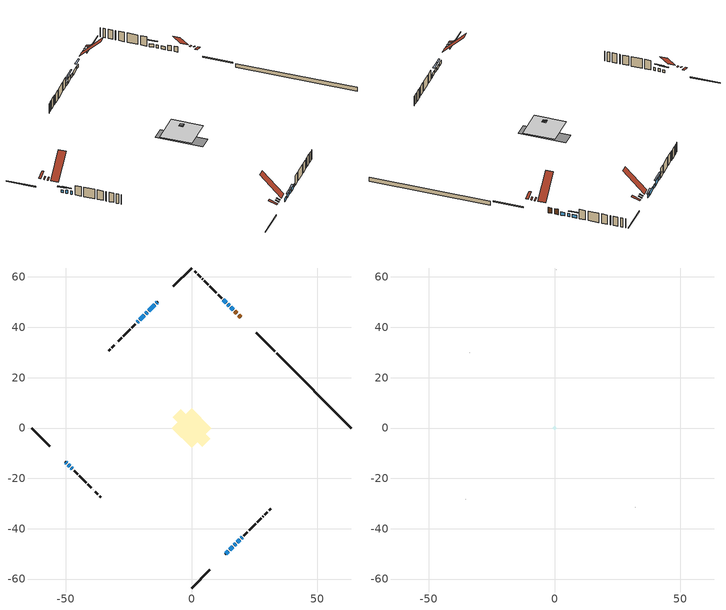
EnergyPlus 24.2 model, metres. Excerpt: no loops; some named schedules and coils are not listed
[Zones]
conditioned space
 floor outside (Floor1 construction): -0.61,0 0,0.61 0.61,0 0,-0.61 z0.3
 floor outside (Floor2 construction): -0.71,0 0,0.71 0.71,0 0,-0.71 z0.3
 floor adiabatic (AdiabaticFloorConstruction): -7.82,0 0,7.82 7.82,0 0,-7.82 z1.52
 floor foundation (Slab1 construction): -7.44,4.19 -4.19,7.44 7.44,-4.19 4.19,-7.44 z-1.22
 wall outside (RimJoist1 construction): 0,-63.54 7.33,-56.2 / -63.54,0 -56.2,-7.33 / 0,63.54 -7.33,56.2 / 33.14,30.4 25.81,37.73 z0.3:0.6
 wall outside (AdiabaticWallConstruction 1): 19.64,43.9 18.72,44.82 / 18.07,45.47 17.24,46.3 z0.3:2.33
 wall outside (AdiabaticWallConstruction): 13.5,-50.04 14.55,-48.98 / 16.58,46.96 15.56,47.98 / -14.64,48.89 -16.96,46.58 / -17.61,45.92 -18.13,45.41 / 18.14,-45.4 19.14,-44.4 / -47.72,-15.82 -47.28,-16.26 / 19.79,-43.74 20.06,-43.47 / 14.9,48.64 14.37,49.16 z0.3:1.52; -13.5,50.04 -13.99,49.55 z0.3:1.47; 15.21,-48.33 16.31,-47.23 z0.3:1.42; -50.04,-13.5 -49.55,-13.99 z0.3:1.27; -48.9,-14.64 -48.37,-15.17 / 16.96,-46.58 17.48,-46.05 / 13.72,49.82 12.67,50.86 z0.3:1.5; -18.78,44.76 -20.49,43.05 z0.3:1.95; -21.15,42.39 -21.6,41.94 z0.3:1.37
 wall outside (Wall1 construction): 20.72,-42.82 22.19,-41.35 / -46.62,-16.91 -45.15,-18.39 / -22.25,41.29 -23.72,39.81 / 12.02,51.52 10.55,52.99 z0.3:3.96
 wall outside (Wall2 construction): 22.85,-40.69 25.52,-38.02 / -44.5,-19.04 -41.82,-21.72 / -24.38,39.16 -27.05,36.48 / 9.89,53.65 7.21,56.32 z0.3:3.96
 wall outside (Wall3 construction): 26.18,-37.36 27.61,-35.93 / -41.17,-22.37 -39.74,-23.8 / -27.71,35.83 -29.14,34.4 / 6.56,56.98 5.13,58.41 z0.3:3.96
 wall outside (Wall4 construction): 28.26,-35.27 28.4,-35.13 / -39.08,-24.46 -38.94,-24.6 / -29.8,33.74 -29.94,33.6 / 4.47,59.07 4.33,59.21 z0.3:3.96
 wall outside (Wall6 construction): 29.06,-34.48 30.16,-33.38 / -38.28,-25.25 -37.19,-26.35 / -30.59,32.95 -31.69,31.85 / 3.68,59.86 2.58,60.96 z0.3:3.96
 wall outside (Wall7 construction): 30.82,-32.72 31.38,-32.16 / -36.53,-27.01 -35.97,-27.57 / -32.35,31.19 -32.91,30.63 / 1.92,61.62 1.36,62.18 z0.3:3.96
 wall foundation (FoundationWall1 construction): 63.54,0 33.8,29.74 z-1.22:0.3
 window (WindowConstruction 13): 13.5,-50.04 14.55,-48.99 z0.3:1.52
 window (WindowConstruction 3): -13.5,50.04 -13.99,49.55 z0.3:1.47
 window (WindowConstruction 4): 15.21,-48.33 16.3,-47.23 z0.3:1.42
 window (WindowConstruction 5): -50.04,-13.5 -49.55,-13.99 z0.3:1.27
 window (WindowConstruction 6): -48.89,-14.64 -48.37,-15.17 z0.3:1.49
 window (WindowConstruction 7): 16.58,46.96 15.56,47.98 z0.3:1.52
 window (WindowConstruction 8): -14.64,48.89 -16.96,46.58 z0.3:1.52
 window (WindowConstruction 9): -17.61,45.92 -18.13,45.41 z0.3:1.52
 window (WindowConstruction 10): 16.96,-46.58 17.48,-46.05 z0.3:1.49
 window (WindowConstruction 11): 18.14,-45.4 19.14,-44.4 z0.3:1.52
 window (WindowConstruction 12): -47.72,-15.82 -47.28,-16.26 z0.3:1.52
 window (WindowConstruction 14): 19.79,-43.74 20.06,-43.48 z0.3:1.52
 window (WindowConstruction 15): 14.9,48.64 14.37,49.16 z0.3:1.52
 window (WindowConstruction): 13.72,49.82 12.67,50.86 z0.3:1.49
 window (WindowConstruction 1): -18.78,44.76 -20.49,43.05 z0.3:1.95
 window (WindowConstruction 2): -21.15,42.39 -21.6,41.94 z0.3:1.37
 door (Door): 19.64,43.9 18.72,44.81 z0.3:2.33
 door (Door 1): 18.07,45.47 17.24,46.3 z0.3:2.33
 ceiling adiabatic (AdiabaticFloorConstruction): 0,-7.82 7.82,0 0,7.82 -7.82,0 z1.52
 roof outside (Roof1 construction): 8.55,-54.99,3.96 6.43,-52.87,4.96 5.87,-53.43,4.96 7.99,-55.55,3.96; -54.99,-8.55,3.96 -52.87,-6.43,4.96 -53.43,-5.87,4.96 -55.55,-7.99,3.96; -8.55,54.99,3.96 -6.43,52.87,4.96 -5.87,53.43,4.96 -7.99,55.55,3.96; 24.59,38.95,3.96 22.47,36.83,4.96 23.03,36.27,4.96 25.15,38.39,3.96
 roof outside (Roof4 construction): 12.85,-50.69,3.96 7.54,-45.39,11.46 5.66,-47.26,11.46 10.97,-52.57,3.96; -50.69,-12.85,3.96 -45.39,-7.54,11.46 -47.26,-5.66,11.46 -52.57,-10.97,3.96; -12.85,50.69,3.96 -7.54,45.39,11.46 -5.66,47.26,11.46 -10.97,52.57,3.96; 20.29,43.24,3.96 14.99,37.94,11.46 16.86,36.06,11.46 22.17,41.37,3.96
attic - vented
 floor to conditioned space (Floor3 construction Reversed): -0.82,0 0,0.82 0.82,0 0,-0.82 z3.96
 floor to conditioned space (Floor4 construction Reversed): -0.91,0 0,0.91 0.91,0 0,-0.91 z3.96
 wall outside (Wall9 construction): 32.03,-31.5 32.08,-31.46 / -35.31,-28.23 -35.26,-28.27 / -33.57,29.97 -33.61,29.93 / 0.7,62.83 0.66,62.88 z0.3:3.96
 roof outside (Roof2 construction): 9.42,-54.12,3.96 8.63,-53.32,4.42 8.41,-53.54,4.42 9.21,-54.33,3.96; -54.12,-9.42,3.96 -53.32,-8.63,4.42 -53.54,-8.41,4.42 -54.33,-9.21,3.96; -9.42,54.12,3.96 -8.63,53.32,4.42 -8.41,53.54,4.42 -9.21,54.33,3.96; 23.72,39.82,3.96 22.93,39.03,4.42 23.14,38.81,4.42 23.93,39.61,3.96
 roof outside (Roof3 construction): 10.31,-53.23,3.96 9.42,-52.34,4.38 9.19,-52.57,4.38 10.08,-53.46,3.96; -53.23,-10.31,3.96 -52.34,-9.42,4.38 -52.57,-9.19,4.38 -53.46,-10.08,3.96; -10.31,53.23,3.96 -9.42,52.34,4.38 -9.19,52.57,4.38 -10.08,53.46,3.96; 22.83,40.71,3.96 21.94,39.82,4.38 22.17,39.59,4.38 23.06,40.48,3.96
shading: -14.85,48.69 -12.64,50.9 -12.93,51.19 -15.14,48.98 z2.69; 17.17,-46.37 14.35,-49.19 14.64,-49.48 17.46,-46.66 z2.64; -48.69,-14.85 -50.9,-12.64 -51.19,-12.93 -48.98,-15.14 z2.49; -47.51,-16.03 -49.76,-13.78 -50.05,-14.07 -47.8,-16.32 z2.71; 18.35,-45.19 16.1,-47.44 16.39,-47.73 18.64,-45.48 z2.71; 11.81,51.73 14.58,48.96 14.87,49.25 12.1,52.02 z2.71; -21.35,42.19 -17.92,45.62 -18.21,45.91 -21.64,42.48 z3.17; -22.46,41.08 -20.28,43.25 -20.58,43.54 -22.75,41.37 z2.59
[Building]
Building 1: Terrain=Suburbs
[Site:Location]
Halifax Intl AP_NS: Latitude {deg}=44.88; Longitude {deg}=-63.51; Time Zone {hr}=-4; Elevation {m}=145; Keep Site Location Information=Yes
[Site:GroundTemperature:Shallow]
3.15511, 1.33576, 1.19006, 2.05344, 5.51939, 8.9692, 11.96, 13.8546, 14.0156, 12.4746, 9.56009, 6.2161
[Site:WaterMainsTemperature]
Calculation Method=Schedule; Temperature Schedule=mains temperature schedule
[Material] Roughness=Rough; Thermal Absorptance=0.9
Name | Thickness {m} | Conductivity {W/m-K} | Density {kg/m3} | Specific Heat {J/kg-K} | Solar Absorptance | Visible Absorptance
asphalt or fiberglass shingles | 0.00635 | 0.162714 | 1121.4 | 1465.45 | 0.4 | 0.4
ceiling loosefill ins | 0.0846667 | 0.0480833 | 16.02 | 1046.75 | 0.7 | 0.7
ceiling stud and cavity | 0.1397 | 0.112217 | 65.682 | 1177.47 | 0.7 | 0.7
ceiling stud and cavity 1 | 0.1397 | 0.116672 | 65.682 | 1177.47 | 0.7 | 0.7
concrete 4.0 in. | 0.1016 | 1.803125 | 2242.8 | 837.4 | 0.7 | 0.7
concrete 8.0 in. | 0.2032 | 1.803125 | 2242.8 | 837.4 | 0.7 | 0.7
door material | 0.04445 | 0.053851 | 512.64 | 1214.23 | 0.7 | 0.7
floor covering | 0.0127 | 0.0433444 | 54.468 | 1339.84 | 0.6 | 0.6
floor rigid ins | 0.103632 | 0.029427 | 32.04 | 1214.23 | 0.7 | 0.7
floor rigid ins 1; wall rigid ins 1 | 0.512978 | 0.029427 | 32.04 | 1214.23 | 0.7 | 0.7
floor stud and cavity | 0.1397 | 0.135806 | 92.3553 | 1139.71 | 0.7 | 0.7
floor stud and cavity 1 | 0.1397 | 0.161848 | 92.3553 | 1139.71 | 0.7 | 0.7
floor stud and cavity 2 | 0.1397 | 1.75129 | 37.0049 | 1207.88 | 0.7 | 0.7
furniture material conditioned space 1 | 0.1524 | 0.115458 | 640.8 | 1214.23 | 0.6 | 0.6
gypsum board | 0.0127 | 0.160291 | 801 | 837.4 | 0.6 | 0.6
osb sheathing 0.5 in. | 0.0127 | 0.115458 | 512.64 | 1214.23 | 0.7 | 0.7
osb sheathing 0.75 in. | 0.01905 | 0.115458 | 512.64 | 1214.23 | 0.7 | 0.7
osb sheathing 2.0 in. | 0.0508 | 0.115458 | 512.64 | 1214.23 | 0.7 | 0.7
rim joist stud and cavity | 0.0508 | 0.0302862 | 125.044 | 1163.47 | 0.6 | 0.6
roof rigid ins; wall rigid ins | 0.051816 | 0.029427 | 32.04 | 1214.23 | 0.7 | 0.7
roof stud and cavity | 0.2032 | 0.198356 | 78.34581 | 1123.46 | 0.7 | 0.7
roof stud and cavity 1 | 0.2032 | 0.187509 | 78.34581 | 1123.46 | 0.7 | 0.7
wall stud and cavity | 0.1397 | 0.217369 | 139.0536 | 1170.24 | 0.7 | 0.7
wall stud and cavity 1 | 0.1397 | 0.0767295 | 139.0536 | 1170.24 | 0.7 | 0.7
wall stud and cavity 2 | 0.1397 | 0.202915 | 139.0536 | 1170.24 | 0.7 | 0.7
wall stud and cavity 3 | 0.1397 | 0.0755603 | 139.0536 | 1170.24 | 0.7 | 0.7
wall stud and cavity 4 | 0.1397 | 0.0740096 | 139.0536 | 1170.24 | 0.7 | 0.7
wall stud and cavity 5 | 0.1397 | 0.0735976 | 139.0536 | 1170.24 | 0.7 | 0.7
wall stud and cavity 6 | 0.0889 | 6.9971 | 50.32683 | 1063.81 | 0.6 | 0.6
wall stud and cavity 7 | 0.0889 | 0.380278 | 52.3479 | 1209.89 | 0.7 | 0.7
wall stud and cavity 8 | 0.0889 | 0.391764 | 83.0341 | 1211.67 | 0.7 | 0.7
wood siding | 0.0254 | 0.102417 | 544.68 | 1172.36 | 0.4 | 0.4
wood siding 1 | 0.00254 | 0.102417 | 544.68 | 1172.36 | 0.4 | 0.4
wood siding 2; wood siding 3; wood siding 4 | 0.0254 | 0.102417 | 544.68 | 1172.36 | 0.7 | 0.7
[WindowMaterial:SimpleGlazingSystem]
Name | U-Factor {W/m2-K} | Solar Heat Gain Coefficient
WindowMaterial | 3.27848 | 0.52
WindowMaterial 1 | 3.28927 | 0.64
WindowMaterial 2 | 3.27223 | 0.49
WindowMaterial 3 | 3.276206 | 0.51
WindowMaterial 4 | 3.28813 | 0.58
WindowMaterial 5 | 3.2745 | 0.48
WindowMaterial 6 | 3.28699 | 0.58
WindowMaterial 7 | 3.27507 | 0.5
WindowMaterial 8 | 2.96903 | 0.62
WindowMaterial 9 | 3.09792 | 0.48
[Construction]
AdiabaticFloorConstruction: floor stud and cavity 2, floor rigid ins 1, osb sheathing 0.75 in., floor covering
AdiabaticWallConstruction: wood siding 3, wall rigid ins 1, wall stud and cavity 7, gypsum board
AdiabaticWallConstruction 1: wood siding 4, wall rigid ins 1, wall stud and cavity 7, gypsum board
Door; Door 1: door material
Floor1 construction: floor stud and cavity, floor rigid ins, osb sheathing 0.75 in., floor covering
Floor2 construction: floor stud and cavity 1, floor rigid ins, osb sheathing 0.75 in., floor covering
Floor3 construction Reversed: gypsum board, ceiling stud and cavity, ceiling loosefill ins
Floor4 construction Reversed: gypsum board, ceiling stud and cavity 1, ceiling loosefill ins
FoundationWall1 construction: concrete 8.0 in.
furniture construction conditioned space 1: furniture material conditioned space 1
PartitionWallConstruction: gypsum board, wall stud and cavity 8, gypsum board
RimJoist1 construction: wood siding 2, osb sheathing 2.0 in., rim joist stud and cavity
Roof1 construction: asphalt or fiberglass shingles, roof rigid ins, osb sheathing 0.75 in., roof stud and cavity, gypsum board
Roof2 construction; Roof3 construction: asphalt or fiberglass shingles
Roof4 construction: asphalt or fiberglass shingles, roof rigid ins, osb sheathing 0.75 in., roof stud and cavity 1, gypsum board
Slab1 construction: concrete 4.0 in.
Wall1 construction: wood siding, wall rigid ins, osb sheathing 0.5 in., wall stud and cavity, gypsum board
Wall2 construction: wood siding, osb sheathing 0.5 in., wall stud and cavity 1, gypsum board
Wall3 construction: wood siding, wall rigid ins, osb sheathing 0.5 in., wall stud and cavity 2, gypsum board
Wall4 construction: wood siding, osb sheathing 0.5 in., wall stud and cavity 3, gypsum board
Wall6 construction: wood siding, osb sheathing 0.5 in., wall stud and cavity 4, gypsum board
Wall7 construction: wood siding, osb sheathing 0.5 in., wall stud and cavity 5, gypsum board
Wall9 construction: wood siding 1, wall stud and cavity 6
WindowConstruction; WindowConstruction 10; WindowConstruction 6; WindowConstruction 7; WindowConstruction 9: WindowMaterial
WindowConstruction 1; WindowConstruction 8: WindowMaterial 1
WindowConstruction 11: WindowMaterial 6
WindowConstruction 12: WindowMaterial 7
WindowConstruction 13; WindowConstruction 15: WindowMaterial 8
WindowConstruction 14: WindowMaterial 9
WindowConstruction 2: WindowMaterial 2
WindowConstruction 3: WindowMaterial 3
WindowConstruction 4: WindowMaterial 4
WindowConstruction 5: WindowMaterial 5
[Zone] Multiplier=1; Part of Total Floor Area=Yes
Name | Volume {m3}
attic - vented | 0.308654
conditioned space | 528.1
[Space]
Name | Zone | Volume {m3}
attic - vented 1 | attic - vented | 0.308654
conditioned space 1 | conditioned space | 528.1
[ZoneInfiltration:EffectiveLeakageArea]
infil attic - vented 1: Zone or Space=attic - vented 1; Schedule=Always On Discrete; Effective Air Leakage Area {cm2}=108.537; Stack Coefficient=0.000286807; Wind Coefficient=1.14423e-05
[ZoneMixing]
whole house fan mix: Zone or Space=attic - vented; Schedule=Always On Continuous; Design Flow Rate Calculation Method=Flow/Zone; Design Flow Rate {m3/s}=0; Source Zone or Space=conditioned space
[SurfaceProperty:ExposedFoundationPerimeter]
Slab1: Exposed Perimeter Calculation Method=TotalExposedPerimeter; Total Exposed Perimeter {m}=42.062
[InternalMass] Zone or ZoneList=conditioned space; Space or SpaceList=conditioned space 1
Name | Construction | Surface Area {m2}
furniture mass conditioned space 1 | furniture construction conditioned space 1 | 79.7882
partition wall mass | PartitionWallConstruction | 199.471
[Lights]
interior lighting: Zone or ZoneList or Space or SpaceList=conditioned space 1; Schedule=interior lighting schedule; Design Level Calculation Method=LightingLevel; Lighting Level {W}=343.2; Return Air Fraction=0; Fraction Radiant=0.6; Fraction Visible=0.2; Fraction Replaceable=1
[People]
occupants: Zone or ZoneList or Space or SpaceList=conditioned space 1; Number of People Schedule=occupants schedule; Number of People Calculation Method=People; Number of People=3; Fraction Radiant=0.314171; Sensible Heat Fraction=0.56303; Activity Level Schedule=occupants activity schedule; Carbon Dioxide Generation Rate {m3/s-W}=0; Enable ASHRAE 55 Comfort Warnings=No; Mean Radiant Temperature Calculation Type=EnclosureAveraged
[ElectricEquipment] Zone or ZoneList or Space or SpaceList=conditioned space 1; Design Level Calculation Method=EquipmentLevel
Name | Schedule | Design Level {W} | Fraction Latent | Fraction Radiant | Fraction Lost
clothes dryer | clothes dryer schedule | 140.772 | 0.015 | 0.081 | 0.85
clothes washer | clothes washer schedule | 32.1985 | 0.03 | 0.162 | 0.7
cooking range | cooking range schedule | 215.147 | 0.08 | 0.432 | 0.2
dishwasher | dishwasher schedule | 66.8632 | 0.3 | 0.18 | 0.4
fridge | fridge schedule | 72.9452 | 0 | 0.6 | 0
mech vent bath fan 0 | mech vent bath fan 0 schedule | 50.2 | 0 | 0 | 1
mech vent bath fan 1 | mech vent bath fan 1 schedule | 50.2 | 0 | 0 | 1
mech vent house fan | mech vent house fan schedule | 30.0667 | 0 | 0 | 0.5
mech vent house fan cfis | mech vent house fan cfis schedule | 0 | 0 | 0 | 0
misc plug loads | misc plug loads schedule | 494.7 | 0.045 | 0.513 | 0.1
whole house fan | Always On Discrete | 0 | 0 | 0 | 1
[OtherEquipment] Zone or ZoneList or Space or SpaceList=conditioned space 1; Design Level Calculation Method=EquipmentLevel
Name | Fuel Type | Schedule | Design Level {W} | Fraction Latent | Fraction Radiant | Fraction Lost
clothes dryer 1 | Electricity | clothes dryer schedule | 0 | 0.015 | 0.081 | 0.85
cooking range 1 | Electricity | cooking range schedule | 0 | 0.08 | 0.432 | 0.2
general water use latent | None | general water use schedule | 62.594 | 1 | 0 | 0
general water use sensible | None | general water use schedule | -61.6891 | 0 | 0.6 | 0
mech vent house fan latent load | None | Always On Discrete | 0 | 1 | 0 | 0
mech vent house fan sensible load | None | Always On Discrete | 0 | 0 | 0 | 0
water heater energy adjustment1 | Electricity | Always On Discrete | 0.01 | 0 | 0 | 1
[ZoneInfiltration:DesignFlowRate] Zone or ZoneList or Space or SpaceList=conditioned space 1; Schedule=Always On Discrete; Design Flow Rate Calculation Method=Flow/Zone; Design Flow Rate {m3/s}=0
infil flow; natural vent flow; whole house fan flow
[ZoneControl:Thermostat]
conditioned space Thermostat: Zone or ZoneList=conditioned space; Control Type Schedule=conditioned space Thermostat Schedule; Control 1=conditioned space temperature setpoint; Temperature Difference Between Cutout And Setpoint {deltaC}=0
[ThermostatSetpoint:DualSetpoint]
conditioned space temperature setpoint: Heating Setpoint Temperature Schedule=heating setpoint; Cooling Setpoint Temperature Schedule=cooling setpoint
[AirLoopHVAC:UnitarySystem]
unit heater unitary system: Control Type=Load; Controlling Zone or Thermostat Location=conditioned space; Dehumidification Control Type=None; Availability Schedule=Always On Discrete; Supply Fan=unit heater supply fan; Fan Placement=BlowThrough; Supply Air Fan Operating Mode Schedule=unit heater auto fan schedule; Heating Coil=unit heater htg coil; DX Heating Coil Sizing Ratio=1; Use DOAS DX Cooling Coil=No; Minimum Supply Air Temperature {C}=2; Latent Load Control=SensibleOnlyLoadControl; Cooling Supply Air Flow Rate Method=None; Heating Supply Air Flow Rate Method=SupplyAirFlowRate; Heating Supply Air Flow Rate {m3/s}=0.00141584; No Load Supply Air Flow Rate Method=SupplyAirFlowRate; No Load Supply Air Flow Rate {m3/s}=0; No Load Supply Air Flow Rate Control Set To Low Speed=Yes; Maximum Supply Air Temperature {C}=48.8889; Maximum Outdoor Dry-Bulb Temperature for Supplemental Heater Operation {C}=21; Ancillary On-Cycle Electric Power {W}=0; Ancillary Off-Cycle Electric Power {W}=0
[Zone equipment]
conditioned space: electric baseboard, unit heater unitary system
[Foundation:Kiva]
Foundation Kiva 1: Initial Indoor Air Temperature {C}=18; Wall Height Above Grade {m}=0.300015; Wall Depth Below Slab {m}=0.2032
[Foundation:Kiva:Settings]
Soil Conductivity {W/m-K}=0.849921; Soil Density {kg/m3}=1842.3; Soil Specific Heat {J/kg-K}=418.7; Ground Solar Absorptivity=0.9; Ground Thermal Absorptivity=0.9; Ground Surface Roughness {m}=0.03; Far-Field Width {m}=40; Deep-Ground Boundary Condition=ZeroFlux; Deep-Ground Depth {m}=40; Minimum Cell Dimension {m}=0.2; Maximum Cell Growth Coefficient=3; Simulation Timestep=Timestep
[Exterior:Lights]
exterior lighting: Schedule=exterior lighting schedule; Design Level {W}=75.6
[EnergyManagementSystem:Sensor] Output:Variable or Output:Meter Index Key=conditioned space
Name | Output:Variable or Output:Meter
conditioned_space_clg_unmet_s | Zone Cooling Setpoint Not Met Time
conditioned_space_htg_unmet_s | Zone Heating Setpoint Not Met Time
fridge_tin_s; tin_s; tin_s_1 | Zone Mean Air Temperature
tout_s | Zone Outdoor Air Drybulb Temperature
win_s | Zone Air Humidity Ratio
[Schedule:Constant]
Name | Hourly Value
Always On Continuous; mech vent house fan schedule; mech vent house fan cfis schedule; Always On Discrete | 1
occupants activity schedule | 117.228
fridge schedule; unit heater auto fan schedule | 0
[Schedule:Week:Daily]
interior lighting schedule Week Rule - Jan1-Jan27: interior lighting schedule day, interior lighting schedule day, interior lighting schedule day, interior lighting schedule day, interior lighting schedule day, interior lighting schedule day, interior lighting schedule day, interior lighting schedule default day, interior lighting schedule default day, interior lighting schedule default day, interior lighting schedule default day, interior lighting schedule default day
interior lighting schedule Week Rule - Jan28-Feb3: interior lighting schedule day, interior lighting schedule day, interior lighting schedule day, interior lighting schedule day, interior lighting schedule day 1, interior lighting schedule day 1, interior lighting schedule day 1, interior lighting schedule default day, interior lighting schedule default day, interior lighting schedule default day, interior lighting schedule default day, interior lighting schedule default day
interior lighting schedule Week Rule - Feb4-Feb24: interior lighting schedule day 1, interior lighting schedule day 1, interior lighting schedule day 1, interior lighting schedule day 1, interior lighting schedule day 1, interior lighting schedule day 1, interior lighting schedule day 1, interior lighting schedule default day, interior lighting schedule default day, interior lighting schedule default day, interior lighting schedule default day, interior lighting schedule default day
interior lighting schedule Week Rule - Feb25-Mar3: interior lighting schedule day 1, interior lighting schedule day 1, interior lighting schedule day 1, interior lighting schedule day 1, interior lighting schedule day 2, interior lighting schedule day 2, interior lighting schedule day 2, interior lighting schedule default day, interior lighting schedule default day, interior lighting schedule default day, interior lighting schedule default day, interior lighting schedule default day
interior lighting schedule Week Rule - Mar4-Mar31: interior lighting schedule day 2, interior lighting schedule day 2, interior lighting schedule day 2, interior lighting schedule day 2, interior lighting schedule day 2, interior lighting schedule day 2, interior lighting schedule day 2, interior lighting schedule default day, interior lighting schedule default day, interior lighting schedule default day, interior lighting schedule default day, interior lighting schedule default day
interior lighting schedule Week Rule - Apr1-Apr28: interior lighting schedule day 3, interior lighting schedule day 3, interior lighting schedule day 3, interior lighting schedule day 3, interior lighting schedule day 3, interior lighting schedule day 3, interior lighting schedule day 3, interior lighting schedule default day, interior lighting schedule default day, interior lighting schedule default day, interior lighting schedule default day, interior lighting schedule default day
interior lighting schedule Week Rule - Apr29-May5: interior lighting schedule day 3, interior lighting schedule day 3, interior lighting schedule day 4, interior lighting schedule day 4, interior lighting schedule day 4, interior lighting schedule day 4, interior lighting schedule day 4, interior lighting schedule default day, interior lighting schedule default day, interior lighting schedule default day, interior lighting schedule default day, interior lighting schedule default day
interior lighting schedule Week Rule - May6-May26: interior lighting schedule day 4, interior lighting schedule day 4, interior lighting schedule day 4, interior lighting schedule day 4, interior lighting schedule day 4, interior lighting schedule day 4, interior lighting schedule day 4, interior lighting schedule default day, interior lighting schedule default day, interior lighting schedule default day, interior lighting schedule default day, interior lighting schedule default day
interior lighting schedule Week Rule - May27-Jun2: interior lighting schedule day 4, interior lighting schedule day 4, interior lighting schedule day 4, interior lighting schedule day 4, interior lighting schedule day 4, interior lighting schedule day 5, interior lighting schedule day 5, interior lighting schedule default day, interior lighting schedule default day, interior lighting schedule default day, interior lighting schedule default day, interior lighting schedule default day
interior lighting schedule Week Rule - Jun3-Jun30: interior lighting schedule day 5, interior lighting schedule day 5, interior lighting schedule day 5, interior lighting schedule day 5, interior lighting schedule day 5, interior lighting schedule day 5, interior lighting schedule day 5, interior lighting schedule default day, interior lighting schedule default day, interior lighting schedule default day, interior lighting schedule default day, interior lighting schedule default day
interior lighting schedule Week Rule - Jul1-Jul28: interior lighting schedule day 6, interior lighting schedule day 6, interior lighting schedule day 6, interior lighting schedule day 6, interior lighting schedule day 6, interior lighting schedule day 6, interior lighting schedule day 6, interior lighting schedule default day, interior lighting schedule default day, interior lighting schedule default day, interior lighting schedule default day, interior lighting schedule default day
interior lighting schedule Week Rule - Jul29-Aug4: interior lighting schedule day 6, interior lighting schedule day 6, interior lighting schedule day 6, interior lighting schedule day 7, interior lighting schedule day 7, interior lighting schedule day 7, interior lighting schedule day 7, interior lighting schedule default day, interior lighting schedule default day, interior lighting schedule default day, interior lighting schedule default day, interior lighting schedule default day
interior lighting schedule Week Rule - Aug5-Aug25: interior lighting schedule day 7, interior lighting schedule day 7, interior lighting schedule day 7, interior lighting schedule day 7, interior lighting schedule day 7, interior lighting schedule day 7, interior lighting schedule day 7, interior lighting schedule default day, interior lighting schedule default day, interior lighting schedule default day, interior lighting schedule default day, interior lighting schedule default day
interior lighting schedule Week Rule - Aug26-Sep1: interior lighting schedule day 7, interior lighting schedule day 7, interior lighting schedule day 7, interior lighting schedule day 7, interior lighting schedule day 7, interior lighting schedule day 7, interior lighting schedule day 8, interior lighting schedule default day, interior lighting schedule default day, interior lighting schedule default day, interior lighting schedule default day, interior lighting schedule default day
interior lighting schedule Week Rule - Sep2-Sep29: interior lighting schedule day 8, interior lighting schedule day 8, interior lighting schedule day 8, interior lighting schedule day 8, interior lighting schedule day 8, interior lighting schedule day 8, interior lighting schedule day 8, interior lighting schedule default day, interior lighting schedule default day, interior lighting schedule default day, interior lighting schedule default day, interior lighting schedule default day
interior lighting schedule Week Rule - Sep30-Oct6: interior lighting schedule day 8, interior lighting schedule day 9, interior lighting schedule day 9, interior lighting schedule day 9, interior lighting schedule day 9, interior lighting schedule day 9, interior lighting schedule day 9, interior lighting schedule default day, interior lighting schedule default day, interior lighting schedule default day, interior lighting schedule default day, interior lighting schedule default day
interior lighting schedule Week Rule - Oct7-Oct27: interior lighting schedule day 9, interior lighting schedule day 9, interior lighting schedule day 9, interior lighting schedule day 9, interior lighting schedule day 9, interior lighting schedule day 9, interior lighting schedule day 9, interior lighting schedule default day, interior lighting schedule default day, interior lighting schedule default day, interior lighting schedule default day, interior lighting schedule default day
interior lighting schedule Week Rule - Oct28-Nov3: interior lighting schedule day 9, interior lighting schedule day 9, interior lighting schedule day 9, interior lighting schedule day 9, interior lighting schedule day 10, interior lighting schedule day 10, interior lighting schedule day 10, interior lighting schedule default day, interior lighting schedule default day, interior lighting schedule default day, interior lighting schedule default day, interior lighting schedule default day
interior lighting schedule Week Rule - Nov4-Nov24: interior lighting schedule day 10, interior lighting schedule day 10, interior lighting schedule day 10, interior lighting schedule day 10, interior lighting schedule day 10, interior lighting schedule day 10, interior lighting schedule day 10, interior lighting schedule default day, interior lighting schedule default day, interior lighting schedule default day, interior lighting schedule default day, interior lighting schedule default day
interior lighting schedule Week Rule - Nov25-Dec1: interior lighting schedule day 10, interior lighting schedule day 10, interior lighting schedule day 10, interior lighting schedule day 10, interior lighting schedule day 10, interior lighting schedule day 10, interior lighting schedule day 11, interior lighting schedule default day, interior lighting schedule default day, interior lighting schedule default day, interior lighting schedule default day, interior lighting schedule default day
interior lighting schedule Week Rule - Dec2-Dec31: interior lighting schedule day 11, interior lighting schedule day 11, interior lighting schedule day 11, interior lighting schedule day 11, interior lighting schedule day 11, interior lighting schedule day 11, interior lighting schedule day 11, interior lighting schedule default day, interior lighting schedule default day, interior lighting schedule default day, interior lighting schedule default day, interior lighting schedule default day
occupants schedule Week Rule - Jan1-Dec31: occupants schedule day, occupants schedule day, occupants schedule day, occupants schedule day, occupants schedule day, occupants schedule day, occupants schedule day, occupants schedule default day, occupants schedule default day, occupants schedule default day, occupants schedule default day, occupants schedule default day
clothes dryer schedule Week Rule - Jan1-Dec31: clothes dryer schedule day, clothes dryer schedule day, clothes dryer schedule day, clothes dryer schedule day, clothes dryer schedule day, clothes dryer schedule day, clothes dryer schedule day, clothes dryer schedule default day, clothes dryer schedule default day, clothes dryer schedule default day, clothes dryer schedule default day, clothes dryer schedule default day
clothes washer schedule Week Rule - Jan1-Dec31: clothes washer schedule day, clothes washer schedule day, clothes washer schedule day, clothes washer schedule day, clothes washer schedule day, clothes washer schedule day, clothes washer schedule day, clothes washer schedule default day, clothes washer schedule default day, clothes washer schedule default day, clothes washer schedule default day, clothes washer schedule default day
cooking range schedule Week Rule - Jan1-Dec31: cooking range schedule day, cooking range schedule day, cooking range schedule day, cooking range schedule day, cooking range schedule day, cooking range schedule day, cooking range schedule day, cooking range schedule default day, cooking range schedule default day, cooking range schedule default day, cooking range schedule default day, cooking range schedule default day
dishwasher schedule Week Rule - Jan1-Dec31: dishwasher schedule day, dishwasher schedule day, dishwasher schedule day, dishwasher schedule day, dishwasher schedule day, dishwasher schedule day, dishwasher schedule day, dishwasher schedule default day, dishwasher schedule default day, dishwasher schedule default day, dishwasher schedule default day, dishwasher schedule default day
mech vent bath fan 0 schedule Week Rule - Jan1-Dec31: mech vent bath fan 0 schedule day, mech vent bath fan 0 schedule day, mech vent bath fan 0 schedule day, mech vent bath fan 0 schedule day, mech vent bath fan 0 schedule day, mech vent bath fan 0 schedule day, mech vent bath fan 0 schedule day, mech vent bath fan 0 schedule default day, mech vent bath fan 0 schedule default day, mech vent bath fan 0 schedule default day, mech vent bath fan 0 schedule default day, mech vent bath fan 0 schedule default day
mech vent bath fan 1 schedule Week Rule - Jan1-Dec31: mech vent bath fan 1 schedule day, mech vent bath fan 1 schedule day, mech vent bath fan 1 schedule day, mech vent bath fan 1 schedule day, mech vent bath fan 1 schedule day, mech vent bath fan 1 schedule day, mech vent bath fan 1 schedule day, mech vent bath fan 1 schedule default day, mech vent bath fan 1 schedule default day, mech vent bath fan 1 schedule default day, mech vent bath fan 1 schedule default day, mech vent bath fan 1 schedule default day
misc plug loads schedule Week Rule - Jan1-Dec31: misc plug loads schedule day, misc plug loads schedule day, misc plug loads schedule day, misc plug loads schedule day, misc plug loads schedule day, misc plug loads schedule day, misc plug loads schedule day, misc plug loads schedule default day, misc plug loads schedule default day, misc plug loads schedule default day, misc plug loads schedule default day, misc plug loads schedule default day
general water use schedule Week Rule - Jan1-Dec31: general water use schedule day, general water use schedule day, general water use schedule day, general water use schedule day, general water use schedule day, general water use schedule day, general water use schedule day, general water use schedule default day, general water use schedule default day, general water use schedule default day, general water use schedule default day, general water use schedule default day
exterior lighting schedule Week Rule - Jan1-Jan27: exterior lighting schedule day, exterior lighting schedule day, exterior lighting schedule day, exterior lighting schedule day, exterior lighting schedule day, exterior lighting schedule day, exterior lighting schedule day, exterior lighting schedule default day, exterior lighting schedule default day, exterior lighting schedule default day, exterior lighting schedule default day, exterior lighting schedule default day
[Schedule:Year]
interior lighting schedule: interior lighting schedule Week Rule - Jan1-Jan27, 1, 1, 1, 27, interior lighting schedule Week Rule - Jan28-Feb3, 1, 28, 2, 3, interior lighting schedule Week Rule - Feb4-Feb24, 2, 4, 2, 24, interior lighting schedule Week Rule - Feb25-Mar3, 2, 25, 3, 3, interior lighting schedule Week Rule - Mar4-Mar31, 3, 4, 3, 31, interior lighting schedule Week Rule - Apr1-Apr28, 4, 1, 4, 28, interior lighting schedule Week Rule - Apr29-May5, 4, 29, 5, 5, interior lighting schedule Week Rule - May6-May26, 5, 6, 5, 26, interior lighting schedule Week Rule - May27-Jun2, 5, 27, 6, 2, interior lighting schedule Week Rule - Jun3-Jun30, 6, 3, 6, 30, interior lighting schedule Week Rule - Jul1-Jul28, 7, 1, 7, 28, interior lighting schedule Week Rule - Jul29-Aug4, 7, 29, 8, 4, interior lighting schedule Week Rule - Aug5-Aug25, 8, 5, 8, 25, interior lighting schedule Week Rule - Aug26-Sep1, 8, 26, 9, 1, interior lighting schedule Week Rule - Sep2-Sep29, 9, 2, 9, 29, interior lighting schedule Week Rule - Sep30-Oct6, 9, 30, 10, 6, interior lighting schedule Week Rule - Oct7-Oct27, 10, 7, 10, 27, interior lighting schedule Week Rule - Oct28-Nov3, 10, 28, 11, 3, interior lighting schedule Week Rule - Nov4-Nov24, 11, 4, 11, 24, interior lighting schedule Week Rule - Nov25-Dec1, 11, 25, 12, 1, interior lighting schedule Week Rule - Dec2-Dec31, 12, 2, 12, 31
occupants schedule: occupants schedule Week Rule - Jan1-Dec31, 1, 1, 12, 31
clothes dryer schedule: clothes dryer schedule Week Rule - Jan1-Dec31, 1, 1, 12, 31
clothes washer schedule: clothes washer schedule Week Rule - Jan1-Dec31, 1, 1, 12, 31
cooking range schedule: cooking range schedule Week Rule - Jan1-Dec31, 1, 1, 12, 31
dishwasher schedule: dishwasher schedule Week Rule - Jan1-Dec31, 1, 1, 12, 31
mech vent bath fan 0 schedule: mech vent bath fan 0 schedule Week Rule - Jan1-Dec31, 1, 1, 12, 31
mech vent bath fan 1 schedule: mech vent bath fan 1 schedule Week Rule - Jan1-Dec31, 1, 1, 12, 31
misc plug loads schedule: misc plug loads schedule Week Rule - Jan1-Dec31, 1, 1, 12, 31
general water use schedule: general water use schedule Week Rule - Jan1-Dec31, 1, 1, 12, 31
exterior lighting schedule: exterior lighting schedule Week Rule - Jan1-Jan27, 1, 1, 1, 27, exterior lighting schedule Week Rule - Jan28-Feb3, 1, 28, 2, 3, exterior lighting schedule Week Rule - Feb4-Feb24, 2, 4, 2, 24, exterior lighting schedule Week Rule - Feb25-Mar3, 2, 25, 3, 3, exterior lighting schedule Week Rule - Mar4-Mar31, 3, 4, 3, 31, exterior lighting schedule Week Rule - Apr1-Apr28, 4, 1, 4, 28, exterior lighting schedule Week Rule - Apr29-May5, 4, 29, 5, 5, exterior lighting schedule Week Rule - May6-May26, 5, 6, 5, 26, exterior lighting schedule Week Rule - May27-Jun2, 5, 27, 6, 2, exterior lighting schedule Week Rule - Jun3-Jun30, 6, 3, 6, 30, exterior lighting schedule Week Rule - Jul1-Jul28, 7, 1, 7, 28, exterior lighting schedule Week Rule - Jul29-Aug4, 7, 29, 8, 4, exterior lighting schedule Week Rule - Aug5-Aug25, 8, 5, 8, 25, exterior lighting schedule Week Rule - Aug26-Sep1, 8, 26, 9, 1, exterior lighting schedule Week Rule - Sep2-Sep29, 9, 2, 9, 29, exterior lighting schedule Week Rule - Sep30-Oct6, 9, 30, 10, 6, exterior lighting schedule Week Rule - Oct7-Oct27, 10, 7, 10, 27, exterior lighting schedule Week Rule - Oct28-Nov3, 10, 28, 11, 3, exterior lighting schedule Week Rule - Nov4-Nov24, 11, 4, 11, 24, exterior lighting schedule Week Rule - Nov25-Dec1, 11, 25, 12, 1, exterior lighting schedule Week Rule - Dec2-Dec31, 12, 2, 12, 31
[Schedule:Compact]
conditioned space Thermostat Schedule: Through: 12/31, For: AllDays, Until: 24:00, 4
mains temperature schedule: Through: 01/01, For: AllDays, Until: 24:00, 7.41, Through: 01/02, For: AllDays, Until: 24:00, 7.34833, Through: 01/03, For: AllDays, Until: 24:00, 7.28778, Through: 01/04, For: AllDays, Until: 24:00, 7.22889, Through: 01/05, For: AllDays, Until: 24:00, 7.17056, Through: 01/06, For: AllDays, Until: 24:00, 7.11333, Through: 01/07, For: AllDays, Until: 24:00, 7.05722, Through: 01/08, For: AllDays, Until: 24:00, 7.00167, Through: 01/09, For: AllDays, Until: 24:00, 6.94778, Through: 01/10, For: AllDays, Until: 24:00, 6.895, Through: 01/11, For: AllDays, Until: 24:00, 6.84333, Through: 01/12, For: AllDays, Until: 24:00, 6.79278, Through: 01/13, For: AllDays, Until: 24:00, 6.74389, Through: 01/14, For: AllDays, Until: 24:00, 6.69556, Through: 01/15, For: AllDays, Until: 24:00, 6.64889, Through: 01/16, For: AllDays, Until: 24:00, 6.60278, Through: 01/17, For: AllDays, Until: 24:00, 6.55833, Through: 01/18, For: AllDays, Until: 24:00, 6.515, Through: 01/19, For: AllDays, Until: 24:00, 6.47333, Through: 01/20, For: AllDays, Until: 24:00, 6.43278, Through: 01/21, For: AllDays, Until: 24:00, 6.39333, Through: 01/22, For: AllDays, Until: 24:00, 6.355, Through: 01/23, For: AllDays, Until: 24:00, 6.31833, Through: 01/24, For: AllDays, Until: 24:00, 6.28278, Through: 01/25, For: AllDays, Until: 24:00, 6.24889, Through: 01/26, For: AllDays, Until: 24:00, 6.21611, Through: 01/27, For: AllDays, Until: 24:00, 6.18444, Through: 01/28, For: AllDays, Until: 24:00, 6.15444, Through: 01/29, For: AllDays, Until: 24:00, 6.12556, Through: 01/30, For: AllDays, Until: 24:00, 6.09833, Through: 01/31, For: AllDays, Until: 24:00, 6.07222, Through: 02/01, For: AllDays, Until: 24:00, 6.04778, Through: 02/02, For: AllDays, Until: 24:00, 6.02444, Through: 02/03, For: AllDays, Until: 24:00, 6.00278, Through: 02/04, For: AllDays, Until: 24:00, 5.98222, Through: 02/05, For: AllDays, Until: 24:00, 5.96333, Through: 02/06, For: AllDays, Until: 24:00, 5.94556, Through: 02/07, For: AllDays, Until: 24:00, 5.92944, Through: 02/08, For: AllDays, Until: 24:00, 5.915, Through: 02/09, For: AllDays, Until: 24:00, 5.90167, Through: 02/10, For: AllDays, Until: 24:00, 5.89, Through: 02/11, For: AllDays, Until: 24:00, 5.87944, Through: 02/12, For: AllDays, Until: 24:00, 5.87056, Through: 02/13, For: AllDays, Until: 24:00, 5.86333, Through: 02/14, For: AllDays, Until: 24:00, 5.85722, Through: 02/15, For: AllDays, Until: 24:00, 5.85278, Through: 02/16, For: AllDays, Until: 24:00, 5.84944, Through: 02/17, For: AllDays, Until: 24:00, 5.84833, Through: 02/18, For: AllDays, Until: 24:00, 5.84778, Through: 02/19, For: AllDays, Until: 24:00, 5.84944, Through: 02/20, For: AllDays, Until: 24:00, 5.85167, Through: 02/21, For: AllDays, Until: 24:00, 5.85611, Through: 02/22, For: AllDays, Until: 24:00, 5.86167, Through: 02/23, For: AllDays, Until: 24:00, 5.86889, Through: 02/24, For: AllDays, Until: 24:00, 5.87722, Through: 02/25, For: AllDays, Until: 24:00, 5.88722, Through: 02/26, For: AllDays, Until: 24:00, 5.89889, Through: 02/27, For: AllDays, Until: 24:00, 5.91167, Through: 02/28, For: AllDays, Until: 24:00, 5.92611, Through: 03/01, For: AllDays, Until: 24:00, 5.94222, Through: 03/02, For: AllDays, Until: 24:00, 5.95944, Through: 03/03, For: AllDays, Until: 24:00, 5.97778, Through: 03/04, For: AllDays, Until: 24:00, 5.99778, Through: 03/05, For: AllDays, Until: 24:00, 6.01944, Through: 03/06, For: AllDays, Until: 24:00, 6.04222, Through: 03/07, For: AllDays, Until: 24:00, 6.06667, Through: 03/08, For: AllDays, Until: 24:00, 6.09222, Through: 03/09, For: AllDays, Until: 24:00, 6.11944, Through: 03/10, For: AllDays, Until: 24:00, 6.14778, Through: 03/11, For: AllDays, Until: 24:00, 6.17722, Through: 03/12, For: AllDays, Until: 24:00, 6.20833, Through: 03/13, For: AllDays, Until: 24:00, 6.24111, Through: 03/14, For: AllDays, Until: 24:00, 6.275, Through: 03/15, For: AllDays, Until: 24:00, 6.31, Through: 03/16, For: AllDays, Until: 24:00, 6.34667, Through: 03/17, For: AllDays, Until: 24:00, 6.38444, Through: 03/18, For: AllDays, Until: 24:00, 6.42333, Through: 03/19, For: AllDays, Until: 24:00, 6.46389, Through: 03/20, For: AllDays, Until: 24:00, 6.50556, Through: 03/21, For: AllDays, Until: 24:00, 6.54833, Through: 03/22, For: AllDays, Until: 24:00, 6.59278, Through: 03/23, For: AllDays, Until: 24:00, 6.63833, Through: 03/24, For: AllDays, Until: 24:00, 6.685, Through: 03/25, For: AllDays, Until: 24:00, 6.73278, Through: 03/26, For: AllDays, Until: 24:00, 6.78167, Through: 03/27, For: AllDays, Until: 24:00, 6.83167, Through: 03/28, For: AllDays, Until: 24:00, 6.88333, Through: 03/29, For: AllDays, Until: 24:00, 6.93611, Through: 03/30, For: AllDays, Until: 24:00, 6.98944, Through: 03/31, For: AllDays, Until: 24:00, 7.04444, Through: 04/01, For: AllDays, Until: 24:00, 7.1, Through: 04/02, For: AllDays, Until: 24:00, 7.15722, Through: 04/03, For: AllDays, Until: 24:00, 7.21556, Through: 04/04, For: AllDays, Until: 24:00, 7.27444, Through: 04/05, For: AllDays, Until: 24:00, 7.33444, Through: 04/06, For: AllDays, Until: 24:00, 7.39556, Through: 04/07, For: AllDays, Until: 24:00, 7.45778, Through: 04/08, For: AllDays, Until: 24:00, 7.52111, Through: 04/09, For: AllDays, Until: 24:00, 7.585, Through: 04/10, For: AllDays, Until: 24:00, 7.65, Through: 04/11, For: AllDays, Until: 24:00, 7.71611, Through: 04/12, For: AllDays, Until: 24:00, 7.78333, Through: 04/13, For: AllDays, Until: 24:00, 7.85111, Through: 04/14, For: AllDays, Until: 24:00, 7.91944, Through: 04/15, For: AllDays, Until: 24:00, 7.98889, Through: 04/16, For: AllDays, Until: 24:00, 8.05944, Through: 04/17, For: AllDays, Until: 24:00, 8.13056, Through: 04/18, For: AllDays, Until: 24:00, 8.20222, Through: 04/19, For: AllDays, Until: 24:00, 8.275, Through: 04/20, For: AllDays, Until: 24:00, 8.34833, Through: 04/21, For: AllDays, Until: 24:00, 8.42222, Through: 04/22, For: AllDays, Until: 24:00, 8.49722, Through: 04/23, For: AllDays, Until: 24:00, 8.57278, Through: 04/24, For: AllDays, Until: 24:00, 8.64889, Through: 04/25, For: AllDays, Until: 24:00, 8.72556, Through: 04/26, For: AllDays, Until: 24:00, 8.80278, Through: 04/27, For: AllDays, Until: 24:00, 8.88111, Through: 04/28, For: AllDays, Until: 24:00, 8.95944, Through: 04/29, For: AllDays, Until: 24:00, 9.03833, Through: 04/30, For: AllDays, Until: 24:00, 9.11778, Through: 05/01, For: AllDays, Until: 24:00, 9.19778, Through: 05/02, For: AllDays, Until: 24:00, 9.27833, Through: 05/03, For: AllDays, Until: 24:00, 9.35944, Through: 05/04, For: AllDays, Until: 24:00, 9.44056, Through: 05/05, For: AllDays, Until: 24:00, 9.52278, Through: 05/06, For: AllDays, Until: 24:00, 9.60444, Through: 05/07, For: AllDays, Until: 24:00, 9.68722, Through: 05/08, For: AllDays, Until: 24:00, 9.77, Through: 05/09, For: AllDays, Until: 24:00, 9.85278, Through: 05/10, For: AllDays, Until: 24:00, 9.93611, Through: 05/11, For: AllDays, Until: 24:00, 10.02, Through: 05/12, For: AllDays, Until: 24:00, 10.1039, Through: 05/13, For: AllDays, Until: 24:00, 10.1878, Through: 05/14, For: AllDays, Until: 24:00, 10.2722, Through: 05/15, For: AllDays, Until: 24:00, 10.3561, Through: 05/16, For: AllDays, Until: 24:00, 10.4406, Through: 05/17, For: AllDays, Until: 24:00, 10.5256, Through: 05/18, For: AllDays, Until: 24:00, 10.61, Through: 05/19, For: AllDays, Until: 24:00, 10.6944, Through: 05/20, For: AllDays, Until: 24:00, 10.7794, Through: 05/21, For: AllDays, Until: 24:00, 10.8639, Through: 05/22, For: AllDays, Until: 24:00, 10.9489, Through: 05/23, For: AllDays, Until: 24:00, 11.0333, Through: 05/24, For: AllDays, Until: 24:00, 11.1178, Through: 05/25, For: AllDays, Until: 24:00, 11.2022, Through: 05/26, For: AllDays, Until: 24:00, 11.2867, Through: 05/27, For: AllDays, Until: 24:00, 11.3711, Through: 05/28, For: AllDays, Until: 24:00, 11.455, Through: 05/29, For: AllDays, Until: 24:00, 11.5389, Through: 05/30, For: AllDays, Until: 24:00, 11.6222, Through: 05/31, For: AllDays, Until: 24:00, 11.7056, Through: 06/01, For: AllDays, Until: 24:00, 11.7883, Through: 06/02, For: AllDays, Until: 24:00, 11.8711, Through: 06/03, For: AllDays, Until: 24:00, 11.9539, Through: 06/04, For: AllDays, Until: 24:00, 12.0356, Through: 06/05, For: AllDays, Until: 24:00, 12.1172, Through: 06/06, For: AllDays, Until: 24:00, 12.1989, Through: 06/07, For: AllDays, Until: 24:00, 12.2794, Through: 06/08, For: AllDays, Until: 24:00, 12.36, Through: 06/09, For: AllDays, Until: 24:00, 12.44, Through: 06/10, For: AllDays, Until: 24:00, 12.5194, Through: 06/11, For: AllDays, Until: 24:00, 12.5983, Through: 06/12, For: AllDays, Until: 24:00, 12.6767, Through: 06/13, For: AllDays, Until: 24:00, 12.7544, Through: 06/14, For: AllDays, Until: 24:00, 12.8317, Through: 06/15, For: AllDays, Until: 24:00, 12.9083, Through: 06/16, For: AllDays, Until: 24:00, 12.9844, Through: 06/17, For: AllDays, Until: 24:00, 13.0594, Through: 06/18, For: AllDays, Until: 24:00, 13.1344, Through: 06/19, For: AllDays, Until: 24:00, 13.2083, Through: 06/20, For: AllDays, Until: 24:00, 13.2811, Through: 06/21, For: AllDays, Until: 24:00, 13.3539, Through: 06/22, For: AllDays, Until: 24:00, 13.4256, Through: 06/23, For: AllDays, Until: 24:00, 13.4967, Through: 06/24, For: AllDays, Until: 24:00, 13.5667, Through: 06/25, For: AllDays, Until: 24:00, 13.6361, Through: 06/26, For: AllDays, Until: 24:00, 13.7044, Through: 06/27, For: AllDays, Until: 24:00, 13.7717, Through: 06/28, For: AllDays, Until: 24:00, 13.8389, Through: 06/29, For: AllDays, Until: 24:00, 13.9044, Through: 06/30, For: AllDays, Until: 24:00, 13.9694, Through: 07/01, For: AllDays, Until: 24:00, 14.0333, Through: 07/02, For: AllDays, Until: 24:00, 14.0961, Through: 07/03, For: AllDays, Until: 24:00, 14.1583, Through: 07/04, For: AllDays, Until: 24:00, 14.2189, Through: 07/05, For: AllDays, Until: 24:00, 14.2789, Through: 07/06, For: AllDays, Until: 24:00, 14.3378, Through: 07/07, For: AllDays, Until: 24:00, 14.3956, Through: 07/08, For: AllDays, Until: 24:00, 14.4522, Through: 07/09, For: AllDays, Until: 24:00, 14.5083, Through: 07/10, For: AllDays, Until: 24:00, 14.5628, Through: 07/11, For: AllDays, Until: 24:00, 14.6161, Through: 07/12, For: AllDays, Until: 24:00, 14.6683, Through: 07/13, For: AllDays, Until: 24:00, 14.7194, Through: 07/14, For: AllDays, Until: 24:00, 14.7694, Through: 07/15, For: AllDays, Until: 24:00, 14.8183, Through: 07/16, For: AllDays, Until: 24:00, 14.8661, Through: 07/17, For: AllDays, Until: 24:00, 14.9122, Through: 07/18, For: AllDays, Until: 24:00, 14.9572, Through: 07/19, For: AllDays, Until: 24:00, 15.0011, Through: 07/20, For: AllDays, Until: 24:00, 15.0439, Through: 07/21, For: AllDays, Until: 24:00, 15.0856, Through: 07/22, For: AllDays, Until: 24:00, 15.1256, Through: 07/23, For: AllDays, Until: 24:00, 15.1644, Through: 07/24, For: AllDays, Until: 24:00, 15.2017, Through: 07/25, For: AllDays, Until: 24:00, 15.2383, Through: 07/26, For: AllDays, Until: 24:00, 15.2728, Through: 07/27, For: AllDays, Until: 24:00, 15.3067, Through: 07/28, For: AllDays, Until: 24:00, 15.3389, Through: 07/29, For: AllDays, Until: 24:00, 15.3694, Through: 07/30, For: AllDays, Until: 24:00, 15.3989, Through: 07/31, For: AllDays, Until: 24:00, 15.4272, Through: 08/01, For: AllDays, Until: 24:00, 15.4539, Through: 08/02, For: AllDays, Until: 24:00, 15.4794, Through: 08/03, For: AllDays, Until: 24:00, 15.5033, Through: 08/04, For: AllDays, Until: 24:00, 15.5261, Through: 08/05, For: AllDays, Until: 24:00, 15.5472, Through: 08/06, For: AllDays, Until: 24:00, 15.5667, Through: 08/07, For: AllDays, Until: 24:00, 15.585, Through: 08/08, For: AllDays, Until: 24:00, 15.6022, Through: 08/09, For: AllDays, Until: 24:00, 15.6172, Through: 08/10, For: AllDays, Until: 24:00, 15.6317, Through: 08/11, For: AllDays, Until: 24:00, 15.6439, Through: 08/12, For: AllDays, Until: 24:00, 15.655, Through: 08/13, For: AllDays, Until: 24:00, 15.665, Through: 08/14, For: AllDays, Until: 24:00, 15.6733, Through: 08/15, For: AllDays, Until: 24:00, 15.68, Through: 08/16, For: AllDays, Until: 24:00, 15.6856, Through: 08/17, For: AllDays, Until: 24:00, 15.6894, Through: 08/18, For: AllDays, Until: 24:00, 15.6917, Through: 08/19, For: AllDays, Until: 24:00, 15.6928, Through: 08/20, For: AllDays, Until: 24:00, 15.6922, Through: 08/21, For: AllDays, Until: 24:00, 15.69, Through: 08/22, For: AllDays, Until: 24:00, 15.6867, Through: 08/23, For: AllDays, Until: 24:00, 15.6822, Through: 08/24, For: AllDays, Until: 24:00, 15.6756, Through: 08/25, For: AllDays, Until: 24:00, 15.6678, Through: 08/26, For: AllDays, Until: 24:00, 15.6589, Through: 08/27, For: AllDays, Until: 24:00, 15.6478, Through: 08/28, For: AllDays, Until: 24:00, 15.6361, Through: 08/29, For: AllDays, Until: 24:00, 15.6222, Through: 08/30, For: AllDays, Until: 24:00, 15.6072, Through: 08/31, For: AllDays, Until: 24:00, 15.5911, Through: 09/01, For: AllDays, Until: 24:00, 15.5733, Through: 09/02, For: AllDays, Until: 24:00, 15.5539, Through: 09/03, For: AllDays, Until: 24:00, 15.5333, Through: 09/04, For: AllDays, Until: 24:00, 15.5111, Through: 09/05, For: AllDays, Until: 24:00, 15.4878, Through: 09/06, For: AllDays, Until: 24:00, 15.4628, Through: 09/07, For: AllDays, Until: 24:00, 15.4367, Through: 09/08, For: AllDays, Until: 24:00, 15.4089, Through: 09/09, For: AllDays, Until: 24:00, 15.38, Through: 09/10, For: AllDays, Until: 24:00, 15.3494, Through: 09/11, For: AllDays, Until: 24:00, 15.3178, Through: 09/12, For: AllDays, Until: 24:00, 15.2844, Through: 09/13, For: AllDays, Until: 24:00, 15.25, Through: 09/14, For: AllDays, Until: 24:00, 15.2144, Through: 09/15, For: AllDays, Until: 24:00, 15.1772, Through: 09/16, For: AllDays, Until: 24:00, 15.1389, Through: 09/17, For: AllDays, Until: 24:00, 15.0989, Through: 09/18, For: AllDays, Until: 24:00, 15.0583, Through: 09/19, For: AllDays, Until: 24:00, 15.0161, Through: 09/20, For: AllDays, Until: 24:00, 14.9722, Through: 09/21, For: AllDays, Until: 24:00, 14.9278, Through: 09/22, For: AllDays, Until: 24:00, 14.8817, Through: 09/23, For: AllDays, Until: 24:00, 14.8344, Through: 09/24, For: AllDays, Until: 24:00, 14.7861, Through: 09/25, For: AllDays, Until: 24:00, 14.7367, Through: 09/26, For: AllDays, Until: 24:00, 14.6861, Through: 09/27, For: AllDays, Until: 24:00, 14.6339, Through: 09/28, For: AllDays, Until: 24:00, 14.5811, Through: 09/29, For: AllDays, Until: 24:00, 14.5267, Through: 09/30, For: AllDays, Until: 24:00, 14.4717, Through: 10/01, For: AllDays, Until: 24:00, 14.415, Through: 10/02, For: AllDays, Until: 24:00, 14.3578, Through: 10/03, For: AllDays, Until: 24:00, 14.2989, Through: 10/04, For: AllDays, Until: 24:00, 14.2394, Through: 10/05, For: AllDays, Until: 24:00, 14.1789, Through: 10/06, For: AllDays, Until: 24:00, 14.1172, Through: 10/07, For: AllDays, Until: 24:00, 14.0544, Through: 10/08, For: AllDays, Until: 24:00, 13.9911, Through: 10/09, For: AllDays, Until: 24:00, 13.9267, Through: 10/10, For: AllDays, Until: 24:00, 13.8611, Through: 10/11, For: AllDays, Until: 24:00, 13.7944, Through: 10/12, For: AllDays, Until: 24:00, 13.7272, Through: 10/13, For: AllDays, Until: 24:00, 13.6594, Through: 10/14, For: AllDays, Until: 24:00, 13.59, Through: 10/15, For: AllDays, Until: 24:00, 13.5206, Through: 10/16, For: AllDays, Until: 24:00, 13.4494, Through: 10/17, For: AllDays, Until: 24:00, 13.3783, Through: 10/18, For: AllDays, Until: 24:00, 13.3061, Through: 10/19, For: AllDays, Until: 24:00, 13.2328, Through: 10/20, For: AllDays, Until: 24:00, 13.1594, Through: 10/21, For: AllDays, Until: 24:00, 13.085, Through: 10/22, For: AllDays, Until: 24:00, 13.01, Through: 10/23, For: AllDays, Until: 24:00, 12.9339, Through: 10/24, For: AllDays, Until: 24:00, 12.8578, Through: 10/25, For: AllDays, Until: 24:00, 12.7806, Through: 10/26, For: AllDays, Until: 24:00, 12.7028, Through: 10/27, For: AllDays, Until: 24:00, 12.625, Through: 10/28, For: AllDays, Until: 24:00, 12.5461, Through: 10/29, For: AllDays, Until: 24:00, 12.4667, Through: 10/30, For: AllDays, Until: 24:00, 12.3872, Through: 10/31, For: AllDays, Until: 24:00, 12.3067, Through: 11/01, For: AllDays, Until: 24:00, 12.2261, Through: 11/02, For: AllDays, Until: 24:00, 12.145, Through: 11/03, For: AllDays, Until: 24:00, 12.0633, Through: 11/04, For: AllDays, Until: 24:00, 11.9817, Through: 11/05, For: AllDays, Until: 24:00, 11.8994, Through: 11/06, For: AllDays, Until: 24:00, 11.8167, Through: 11/07, For: AllDays, Until: 24:00, 11.7339, Through: 11/08, For: AllDays, Until: 24:00, 11.6506, Through: 11/09, For: AllDays, Until: 24:00, 11.5672, Through: 11/10, For: AllDays, Until: 24:00, 11.4833, Through: 11/11, For: AllDays, Until: 24:00, 11.3994, Through: 11/12, For: AllDays, Until: 24:00, 11.315, Through: 11/13, For: AllDays, Until: 24:00, 11.2311, Through: 11/14, For: AllDays, Until: 24:00, 11.1467, Through: 11/15, For: AllDays, Until: 24:00, 11.0622, Through: 11/16, For: AllDays, Until: 24:00, 10.9772, Through: 11/17, For: AllDays, Until: 24:00, 10.8928, Through: 11/18, For: AllDays, Until: 24:00, 10.8083, Through: 11/19, For: AllDays, Until: 24:00, 10.7233, Through: 11/20, For: AllDays, Until: 24:00, 10.6389, Through: 11/21, For: AllDays, Until: 24:00, 10.5539, Through: 11/22, For: AllDays, Until: 24:00, 10.4694, Through: 11/23, For: AllDays, Until: 24:00, 10.385, Through: 11/24, For: AllDays, Until: 24:00, 10.3006, Through: 11/25, For: AllDays, Until: 24:00, 10.2161, Through: 11/26, For: AllDays, Until: 24:00, 10.1322, Through: 11/27, For: AllDays, Until: 24:00, 10.0483, Through: 11/28, For: AllDays, Until: 24:00, 9.96444, Through: 11/29, For: AllDays, Until: 24:00, 9.88111, Through: 11/30, For: AllDays, Until: 24:00, 9.79778, Through: 12/01, For: AllDays, Until: 24:00, 9.715, Through: 12/02, For: AllDays, Until: 24:00, 9.63278, Through: 12/03, For: AllDays, Until: 24:00, 9.55056, Through: 12/04, For: AllDays, Until: 24:00, 9.46833, Through: 12/05, For: AllDays, Until: 24:00, 9.38667, Through: 12/06, For: AllDays, Until: 24:00, 9.30611, Through: 12/07, For: AllDays, Until: 24:00, 9.225, Through: 12/08, For: AllDays, Until: 24:00, 9.145, Through: 12/09, For: AllDays, Until: 24:00, 9.065, Through: 12/10, For: AllDays, Until: 24:00, 8.98611, Through: 12/11, For: AllDays, Until: 24:00, 8.90722, Through: 12/12, For: AllDays, Until: 24:00, 8.82944, Through: 12/13, For: AllDays, Until: 24:00, 8.75167, Through: 12/14, For: AllDays, Until: 24:00, 8.675, Through: 12/15, For: AllDays, Until: 24:00, 8.59833, Through: 12/16, For: AllDays, Until: 24:00, 8.52278, Through: 12/17, For: AllDays, Until: 24:00, 8.44778, Through: 12/18, For: AllDays, Until: 24:00, 8.37333, Through: 12/19, For: AllDays, Until: 24:00, 8.29944, Through: 12/20, For: AllDays, Until: 24:00, 8.22667, Through: 12/21, For: AllDays, Until: 24:00, 8.15444, Through: 12/22, For: AllDays, Until: 24:00, 8.08333, Through: 12/23, For: AllDays, Until: 24:00, 8.01278, Through: 12/24, For: AllDays, Until: 24:00, 7.94278, Through: 12/25, For: AllDays, Until: 24:00, 7.87389, Through: 12/26, For: AllDays, Until: 24:00, 7.80611, Through: 12/27, For: AllDays, Until: 24:00, 7.73889, Through: 12/28, For: AllDays, Until: 24:00, 7.67222, Through: 12/29, For: AllDays, Until: 24:00, 7.60722, Through: 12/30, For: AllDays, Until: 24:00, 7.54278, Through: 12/31, For: AllDays, Until: 24:00, 7.47944
